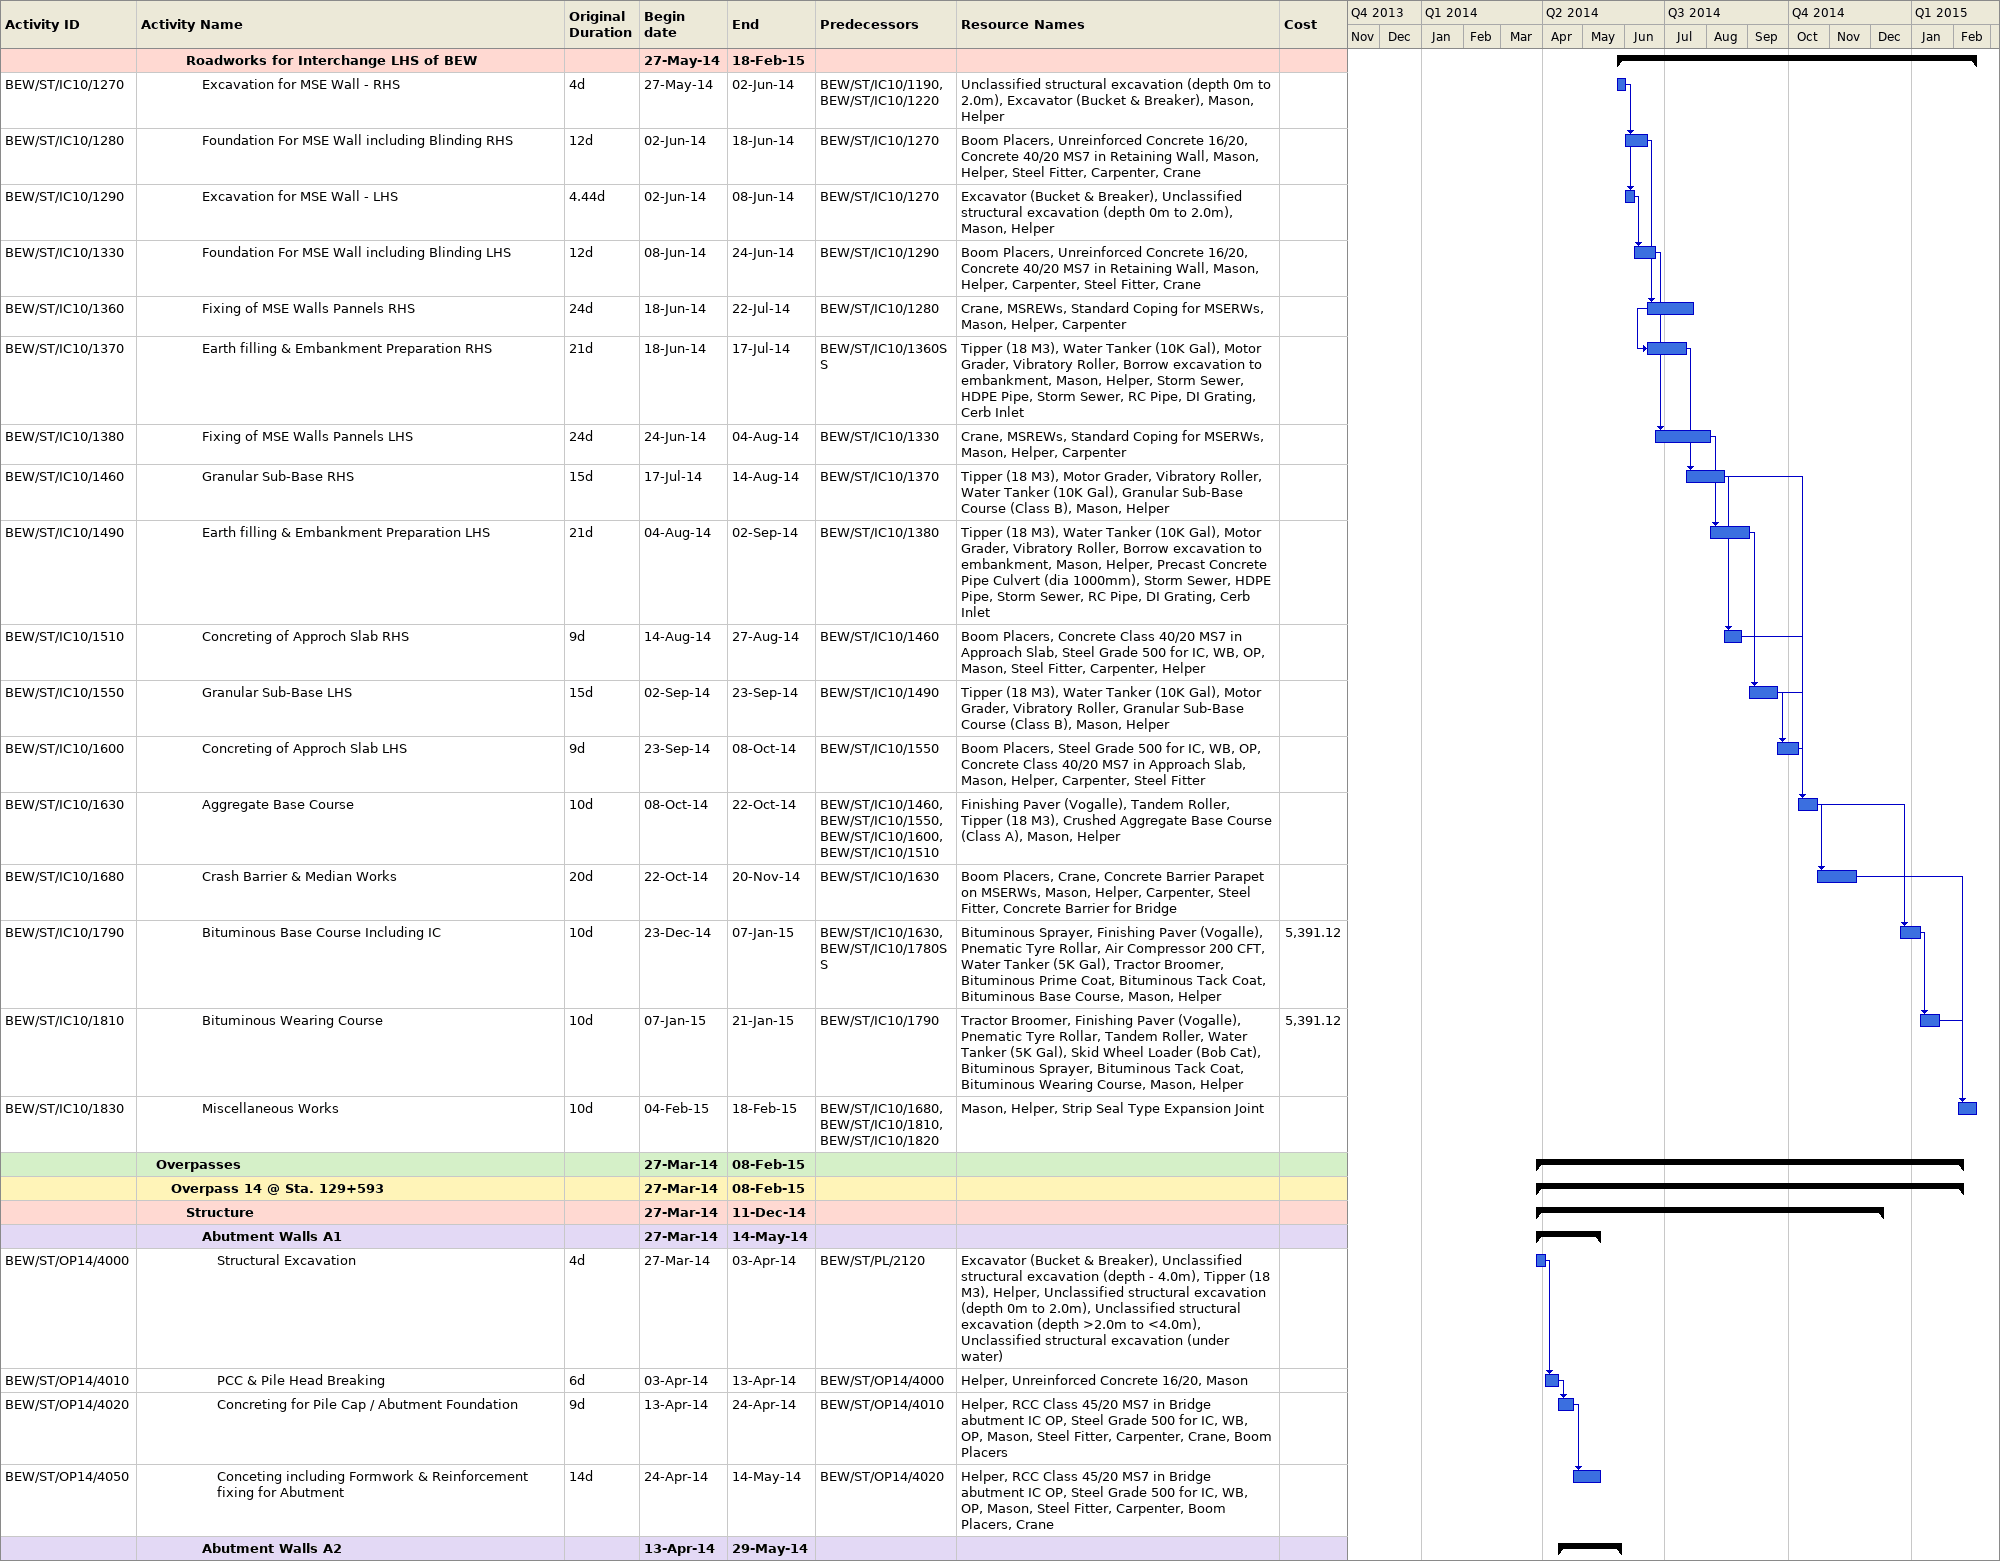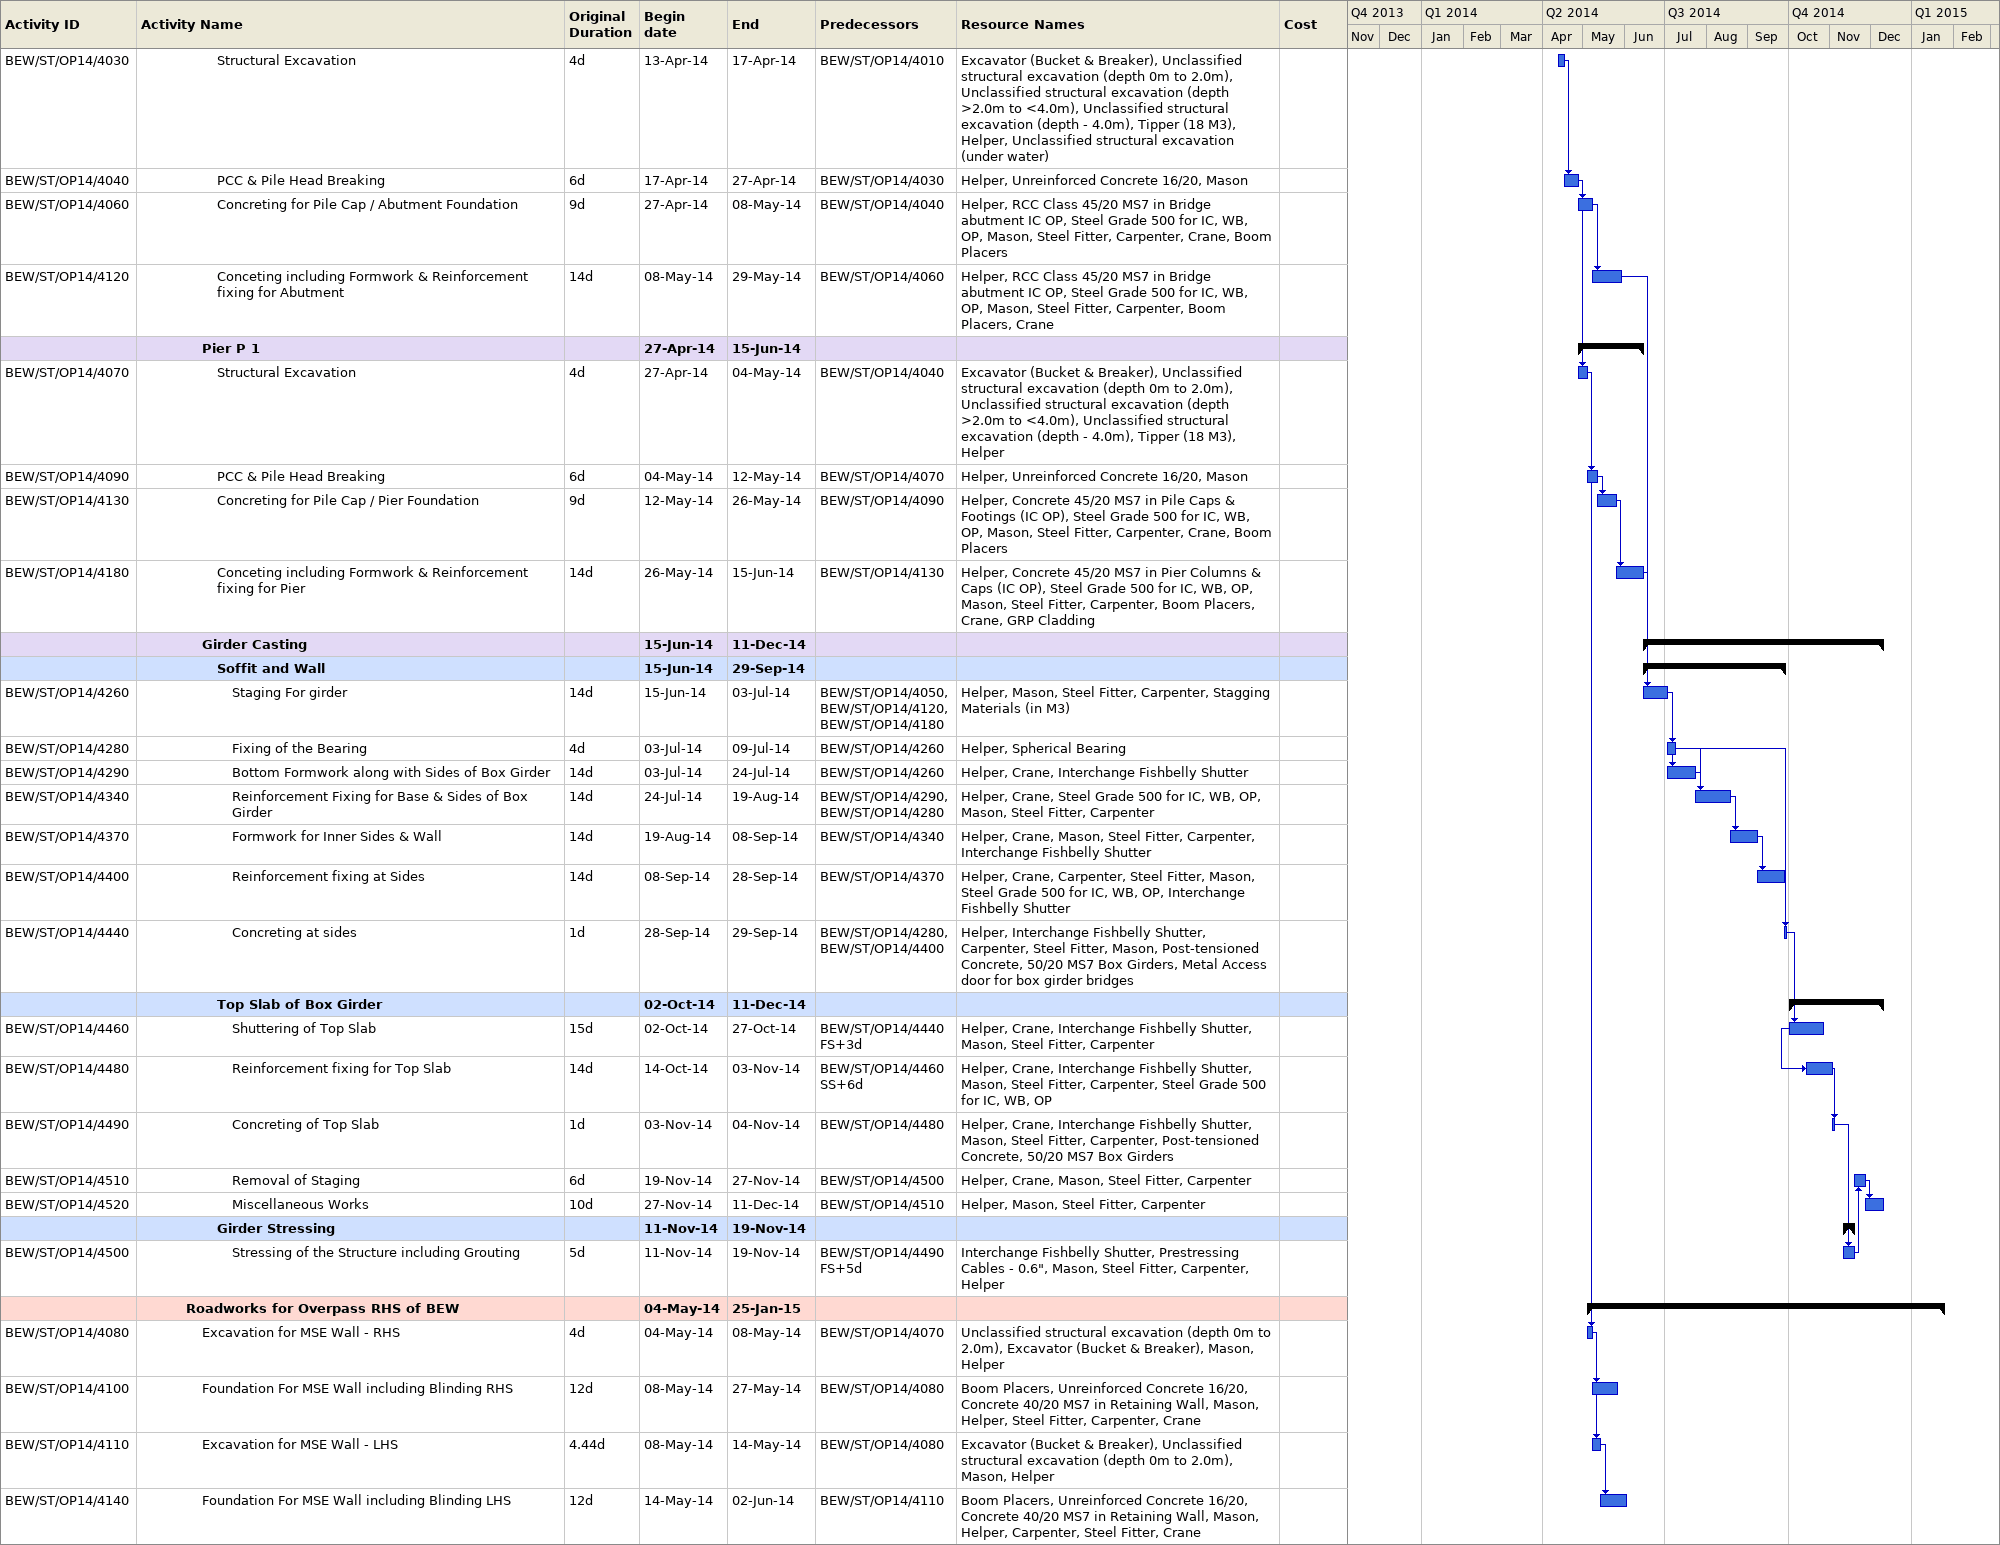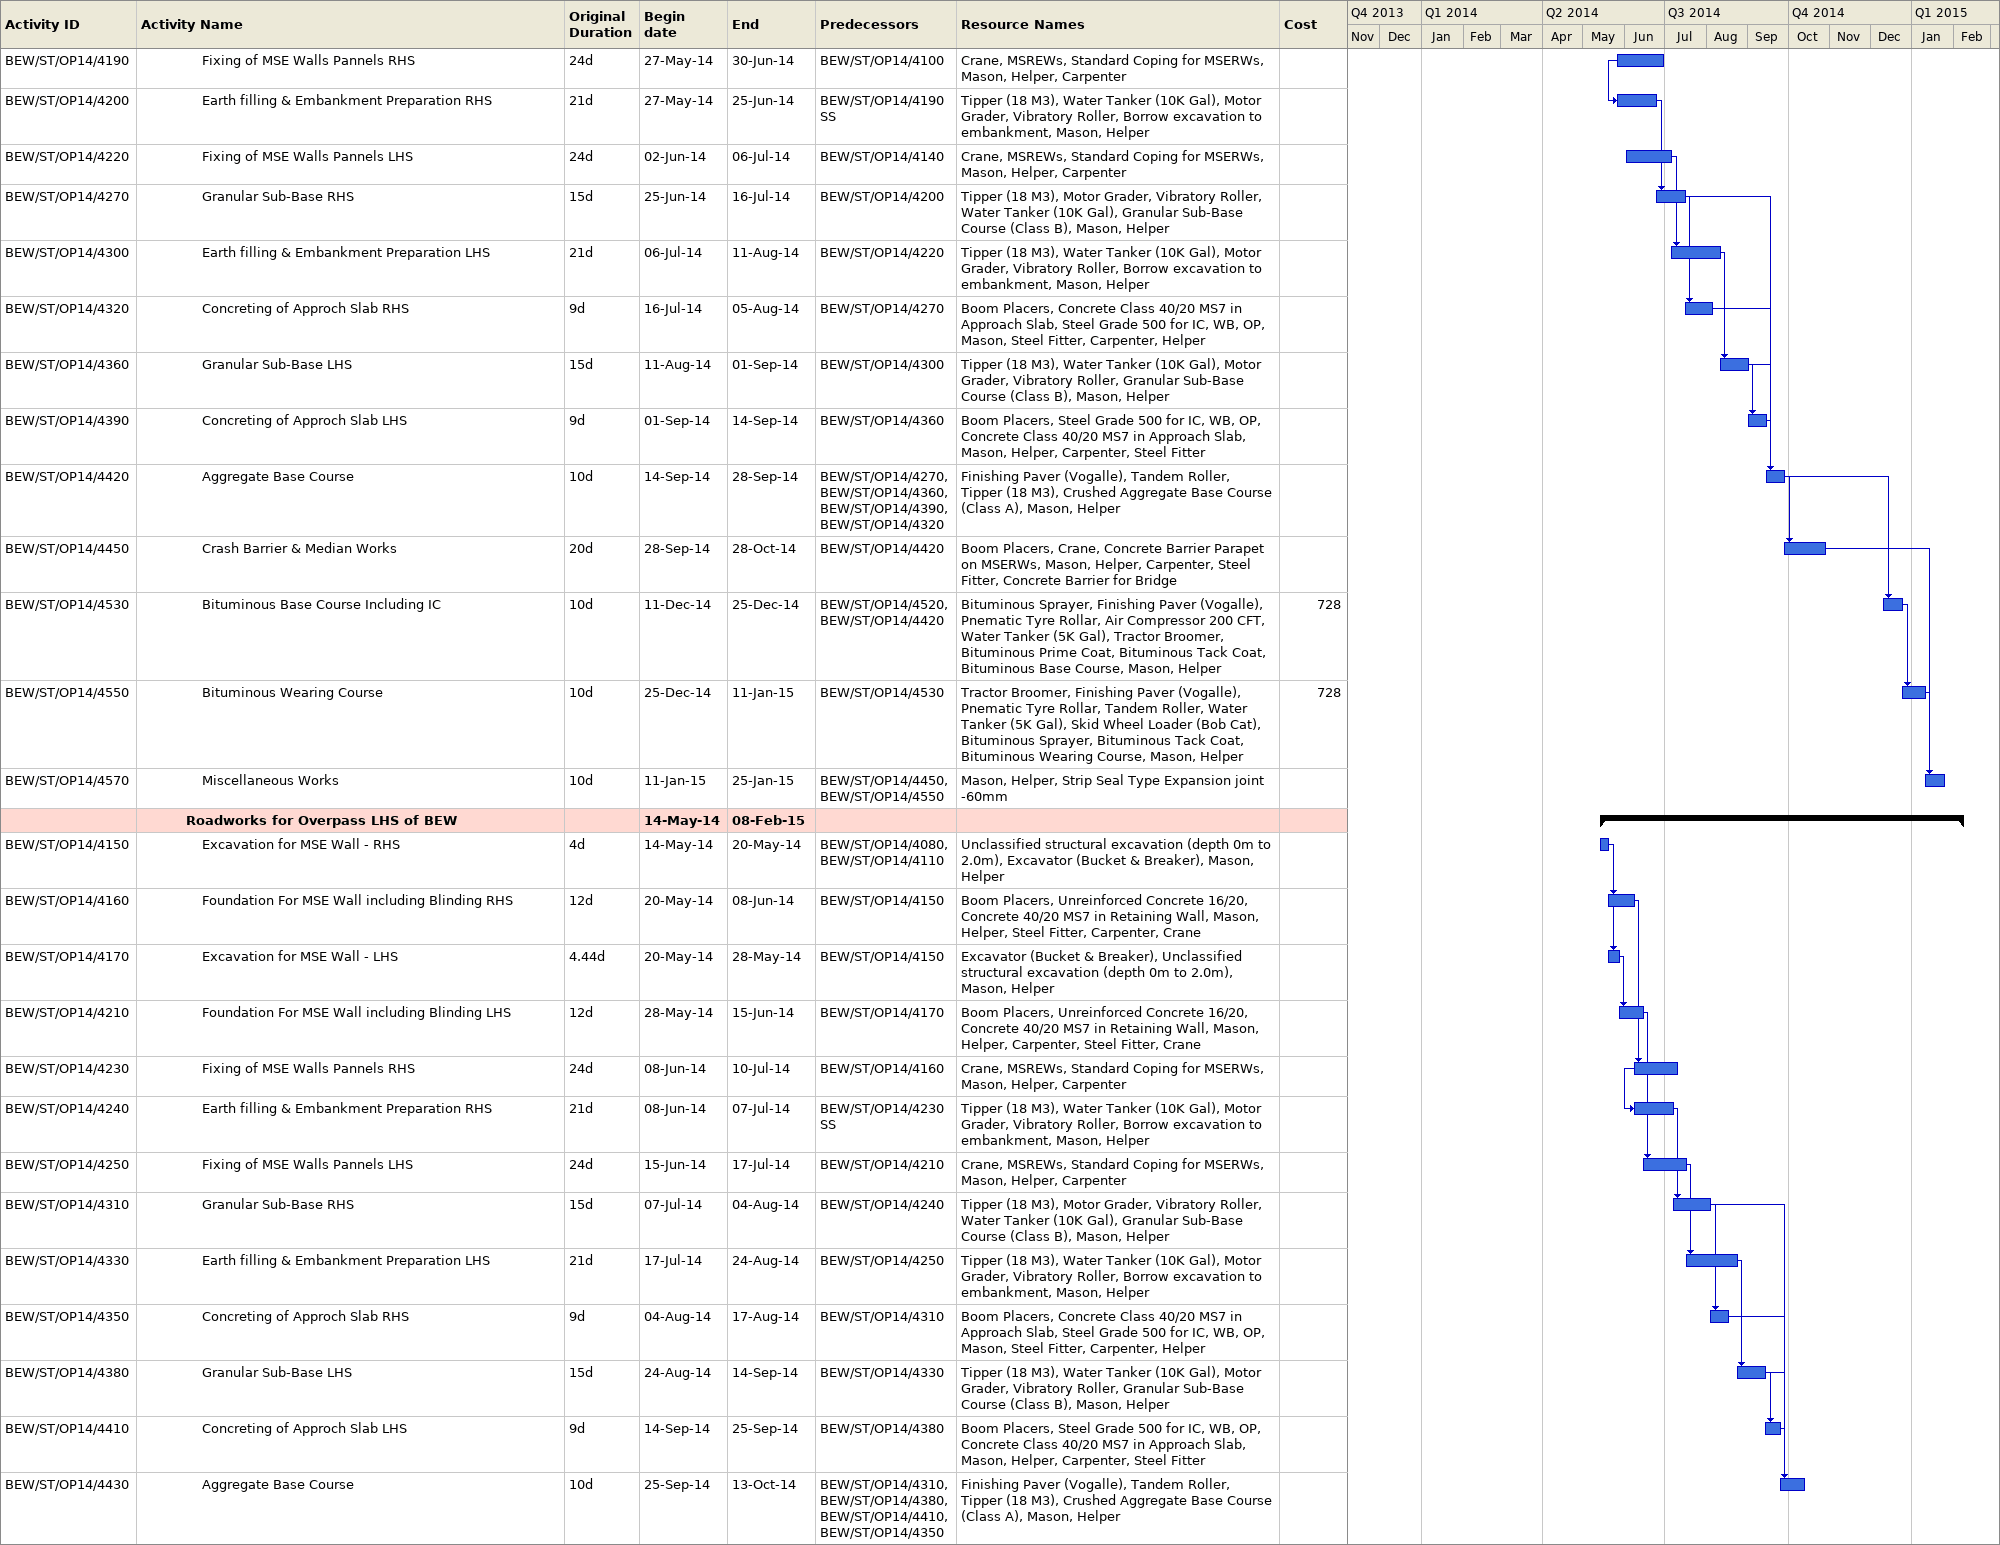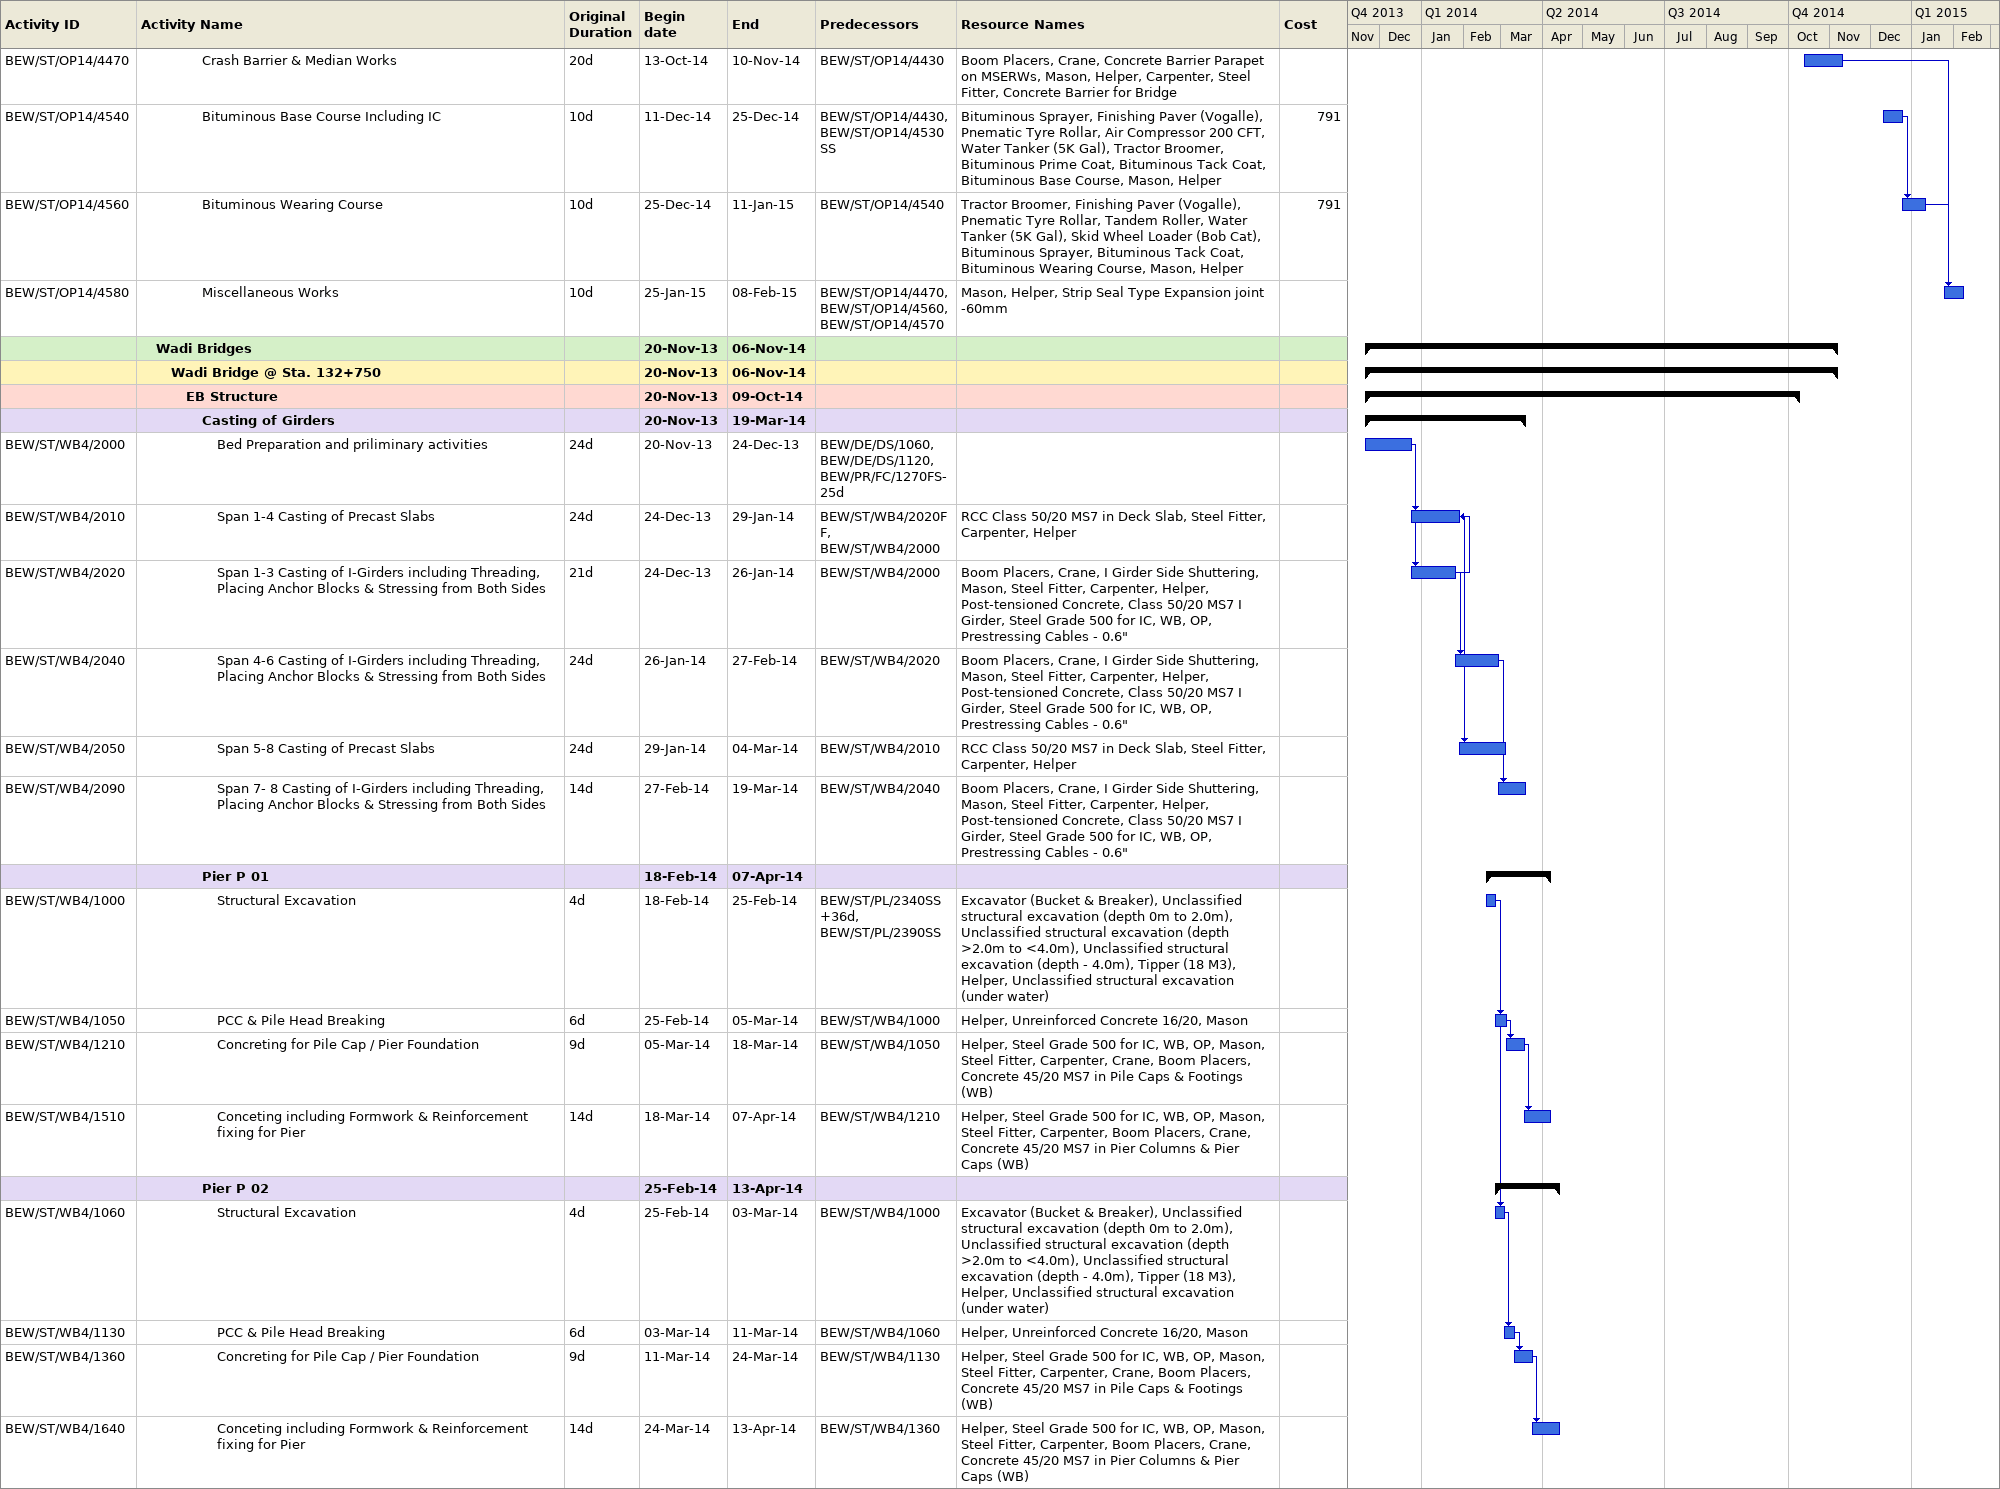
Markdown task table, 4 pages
| ID | Level | Task | Original duration | Start | Finish | Predecessors | Resources | Cost |
|---|---|---|---|---|---|---|---|---|
|  | 4 | **Roadworks for Interchange LHS of BEW** |  | 2014-05-27 | 2015-02-18 |  |  |  |
| BEW/ST/IC10/1270 | 5 | Excavation for MSE Wall - RHS | 4d | 2014-05-27 | 2014-06-02 | BEW/ST/IC10/1190, BEW/ST/IC10/1220 | Unclassified structural excavation (depth 0m to 2.0m), Excavator (Bucket & Breaker), Mason, Helper |  |
| BEW/ST/IC10/1280 | 5 | Foundation For MSE Wall including Blinding RHS | 12d | 2014-06-02 | 2014-06-18 | BEW/ST/IC10/1270 | Boom Placers, Unreinforced Concrete 16/20, Concrete 40/20 MS7 in Retaining Wall, Mason, Helper, Steel Fitter, Carpenter, Crane |  |
| BEW/ST/IC10/1290 | 5 | Excavation for MSE Wall - LHS | 4.44d | 2014-06-02 | 2014-06-08 | BEW/ST/IC10/1270 | Excavator (Bucket & Breaker), Unclassified structural excavation (depth 0m to 2.0m), Mason, Helper |  |
| BEW/ST/IC10/1330 | 5 | Foundation For MSE Wall including Blinding LHS | 12d | 2014-06-08 | 2014-06-24 | BEW/ST/IC10/1290 | Boom Placers, Unreinforced Concrete 16/20, Concrete 40/20 MS7 in Retaining Wall, Mason, Helper, Carpenter, Steel Fitter, Crane |  |
| BEW/ST/IC10/1360 | 5 | Fixing of MSE Walls Pannels RHS | 24d | 2014-06-18 | 2014-07-22 | BEW/ST/IC10/1280 | Crane, MSREWs, Standard Coping for MSERWs, Mason, Helper, Carpenter |  |
| BEW/ST/IC10/1370 | 5 | Earth filling & Embankment Preparation RHS | 21d | 2014-06-18 | 2014-07-17 | BEW/ST/IC10/1360SS | Tipper (18 M3), Water Tanker (10K Gal), Motor Grader, Vibratory Roller, Borrow excavation to embankment, Mason, Helper, Storm Sewer, HDPE Pipe, Storm Sewer, RC Pipe, DI Grating, Cerb Inlet |  |
| BEW/ST/IC10/1380 | 5 | Fixing of MSE Walls Pannels LHS | 24d | 2014-06-24 | 2014-08-04 | BEW/ST/IC10/1330 | Crane, MSREWs, Standard Coping for MSERWs, Mason, Helper, Carpenter |  |
| BEW/ST/IC10/1460 | 5 | Granular Sub-Base RHS | 15d | 2014-07-17 | 2014-08-14 | BEW/ST/IC10/1370 | Tipper (18 M3), Motor Grader, Vibratory Roller, Water Tanker (10K Gal), Granular Sub-Base Course (Class B), Mason, Helper |  |
| BEW/ST/IC10/1490 | 5 | Earth filling & Embankment Preparation LHS | 21d | 2014-08-04 | 2014-09-02 | BEW/ST/IC10/1380 | Tipper (18 M3), Water Tanker (10K Gal), Motor Grader, Vibratory Roller, Borrow excavation to embankment, Mason, Helper, Precast Concrete Pipe Culvert (dia 1000mm), Storm Sewer, HDPE Pipe, Storm Sewer, RC Pipe, DI Grating, Cerb Inlet |  |
| BEW/ST/IC10/1510 | 5 | Concreting of Approch Slab RHS | 9d | 2014-08-14 | 2014-08-27 | BEW/ST/IC10/1460 | Boom Placers, Concrete Class 40/20 MS7 in Approach Slab, Steel Grade 500 for IC, WB, OP, Mason, Steel Fitter, Carpenter, Helper |  |
| BEW/ST/IC10/1550 | 5 | Granular Sub-Base LHS | 15d | 2014-09-02 | 2014-09-23 | BEW/ST/IC10/1490 | Tipper (18 M3), Water Tanker (10K Gal), Motor Grader, Vibratory Roller, Granular Sub-Base Course (Class B), Mason, Helper |  |
| BEW/ST/IC10/1600 | 5 | Concreting of Approch Slab LHS | 9d | 2014-09-23 | 2014-10-08 | BEW/ST/IC10/1550 | Boom Placers, Steel Grade 500 for IC, WB, OP, Concrete Class 40/20 MS7 in Approach Slab, Mason, Helper, Carpenter, Steel Fitter |  |
| BEW/ST/IC10/1630 | 5 | Aggregate Base Course | 10d | 2014-10-08 | 2014-10-22 | BEW/ST/IC10/1460, BEW/ST/IC10/1550, BEW/ST/IC10/1600, BEW/ST/IC10/1510 | Finishing Paver (Vogalle), Tandem Roller, Tipper (18 M3), Crushed Aggregate Base Course (Class A), Mason, Helper |  |
| BEW/ST/IC10/1680 | 5 | Crash Barrier & Median Works | 20d | 2014-10-22 | 2014-11-20 | BEW/ST/IC10/1630 | Boom Placers, Crane, Concrete Barrier Parapet on MSERWs, Mason, Helper, Carpenter, Steel Fitter, Concrete Barrier for Bridge |  |
| BEW/ST/IC10/1790 | 5 | Bituminous Base Course Including IC | 10d | 2014-12-23 | 2015-01-07 | BEW/ST/IC10/1630, BEW/ST/IC10/1780SS | Bituminous Sprayer, Finishing Paver (Vogalle), Pnematic Tyre Rollar, Air Compressor 200 CFT, Water Tanker (5K Gal), Tractor Broomer, Bituminous Prime Coat, Bituminous Tack Coat, Bituminous Base Course, Mason, Helper | 5391.12 |
| BEW/ST/IC10/1810 | 5 | Bituminous Wearing Course | 10d | 2015-01-07 | 2015-01-21 | BEW/ST/IC10/1790 | Tractor Broomer, Finishing Paver (Vogalle), Pnematic Tyre Rollar, Tandem Roller, Water Tanker (5K Gal), Skid Wheel Loader (Bob Cat), Bituminous Sprayer, Bituminous Tack Coat, Bituminous Wearing Course, Mason, Helper | 5391.12 |
| BEW/ST/IC10/1830 | 5 | Miscellaneous Works | 10d | 2015-02-04 | 2015-02-18 | BEW/ST/IC10/1680, BEW/ST/IC10/1810, BEW/ST/IC10/1820 | Mason, Helper, Strip Seal Type Expansion Joint |  |
|  | 2 | **Overpasses** |  | 2014-03-27 | 2015-02-08 |  |  |  |
|  | 3 | **Overpass 14 @ Sta. 129+593** |  | 2014-03-27 | 2015-02-08 |  |  |  |
|  | 4 | **Structure** |  | 2014-03-27 | 2014-12-11 |  |  |  |
|  | 5 | **Abutment Walls A1** |  | 2014-03-27 | 2014-05-14 |  |  |  |
| BEW/ST/OP14/4000 | 6 | Structural Excavation | 4d | 2014-03-27 | 2014-04-03 | BEW/ST/PL/2120 | Excavator (Bucket & Breaker), Unclassified structural excavation (depth - 4.0m), Tipper (18 M3), Helper, Unclassified structural excavation (depth 0m to 2.0m), Unclassified structural excavation (depth >2.0m to <4.0m), Unclassified structural excavation (under water) |  |
| BEW/ST/OP14/4010 | 6 | PCC & Pile Head Breaking | 6d | 2014-04-03 | 2014-04-13 | BEW/ST/OP14/4000 | Helper, Unreinforced Concrete 16/20, Mason |  |
| BEW/ST/OP14/4020 | 6 | Concreting for Pile Cap / Abutment Foundation | 9d | 2014-04-13 | 2014-04-24 | BEW/ST/OP14/4010 | Helper, RCC Class 45/20 MS7 in Bridge abutment IC OP, Steel Grade 500 for IC, WB, OP, Mason, Steel Fitter, Carpenter, Crane, Boom Placers |  |
| BEW/ST/OP14/4050 | 6 | Conceting including Formwork & Reinforcement fixing for Abutment | 14d | 2014-04-24 | 2014-05-14 | BEW/ST/OP14/4020 | Helper, RCC Class 45/20 MS7 in Bridge abutment IC OP, Steel Grade 500 for IC, WB, OP, Mason, Steel Fitter, Carpenter, Boom Placers, Crane |  |
|  | 5 | **Abutment Walls A2** |  | 2014-04-13 | 2014-05-29 |  |  |  |
| BEW/ST/OP14/4030 | 6 | Structural Excavation | 4d | 2014-04-13 | 2014-04-17 | BEW/ST/OP14/4010 | Excavator (Bucket & Breaker), Unclassified structural excavation (depth 0m to 2.0m), Unclassified structural excavation (depth >2.0m to <4.0m), Unclassified structural excavation (depth - 4.0m), Tipper (18 M3), Helper, Unclassified structural excavation (under water) |  |
| BEW/ST/OP14/4040 | 6 | PCC & Pile Head Breaking | 6d | 2014-04-17 | 2014-04-27 | BEW/ST/OP14/4030 | Helper, Unreinforced Concrete 16/20, Mason |  |
| BEW/ST/OP14/4060 | 6 | Concreting for Pile Cap / Abutment Foundation | 9d | 2014-04-27 | 2014-05-08 | BEW/ST/OP14/4040 | Helper, RCC Class 45/20 MS7 in Bridge abutment IC OP, Steel Grade 500 for IC, WB, OP, Mason, Steel Fitter, Carpenter, Crane, Boom Placers |  |
| BEW/ST/OP14/4120 | 6 | Conceting including Formwork & Reinforcement fixing for Abutment | 14d | 2014-05-08 | 2014-05-29 | BEW/ST/OP14/4060 | Helper, RCC Class 45/20 MS7 in Bridge abutment IC OP, Steel Grade 500 for IC, WB, OP, Mason, Steel Fitter, Carpenter, Boom Placers, Crane |  |
|  | 5 | **Pier P 1** |  | 2014-04-27 | 2014-06-15 |  |  |  |
| BEW/ST/OP14/4070 | 6 | Structural Excavation | 4d | 2014-04-27 | 2014-05-04 | BEW/ST/OP14/4040 | Excavator (Bucket & Breaker), Unclassified structural excavation (depth 0m to 2.0m), Unclassified structural excavation (depth >2.0m to <4.0m), Unclassified structural excavation (depth - 4.0m), Tipper (18 M3), Helper |  |
| BEW/ST/OP14/4090 | 6 | PCC & Pile Head Breaking | 6d | 2014-05-04 | 2014-05-12 | BEW/ST/OP14/4070 | Helper, Unreinforced Concrete 16/20, Mason |  |
| BEW/ST/OP14/4130 | 6 | Concreting for Pile Cap / Pier Foundation | 9d | 2014-05-12 | 2014-05-26 | BEW/ST/OP14/4090 | Helper, Concrete 45/20 MS7 in Pile Caps & Footings (IC OP), Steel Grade 500 for IC, WB, OP, Mason, Steel Fitter, Carpenter, Crane, Boom Placers |  |
| BEW/ST/OP14/4180 | 6 | Conceting including Formwork & Reinforcement fixing for Pier | 14d | 2014-05-26 | 2014-06-15 | BEW/ST/OP14/4130 | Helper, Concrete 45/20 MS7 in Pier Columns & Caps (IC OP), Steel Grade 500 for IC, WB, OP, Mason, Steel Fitter, Carpenter, Boom Placers, Crane, GRP Cladding |  |
|  | 5 | **Girder Casting** |  | 2014-06-15 | 2014-12-11 |  |  |  |
|  | 6 | **Soffit and Wall** |  | 2014-06-15 | 2014-09-29 |  |  |  |
| BEW/ST/OP14/4260 | 7 | Staging For girder | 14d | 2014-06-15 | 2014-07-03 | BEW/ST/OP14/4050, BEW/ST/OP14/4120, BEW/ST/OP14/4180 | Helper, Mason, Steel Fitter, Carpenter, Stagging Materials (in M3) |  |
| BEW/ST/OP14/4280 | 7 | Fixing of the Bearing | 4d | 2014-07-03 | 2014-07-09 | BEW/ST/OP14/4260 | Helper, Spherical Bearing |  |
| BEW/ST/OP14/4290 | 7 | Bottom Formwork along with Sides of Box Girder | 14d | 2014-07-03 | 2014-07-24 | BEW/ST/OP14/4260 | Helper, Crane, Interchange Fishbelly Shutter |  |
| BEW/ST/OP14/4340 | 7 | Reinforcement Fixing for Base & Sides of Box Girder | 14d | 2014-07-24 | 2014-08-19 | BEW/ST/OP14/4290, BEW/ST/OP14/4280 | Helper, Crane, Steel Grade 500 for IC, WB, OP, Mason, Steel Fitter, Carpenter |  |
| BEW/ST/OP14/4370 | 7 | Formwork for Inner Sides & Wall | 14d | 2014-08-19 | 2014-09-08 | BEW/ST/OP14/4340 | Helper, Crane, Mason, Steel Fitter, Carpenter, Interchange Fishbelly Shutter |  |
| BEW/ST/OP14/4400 | 7 | Reinforcement fixing at Sides | 14d | 2014-09-08 | 2014-09-28 | BEW/ST/OP14/4370 | Helper, Crane, Carpenter, Steel Fitter, Mason, Steel Grade 500 for IC, WB, OP, Interchange Fishbelly Shutter |  |
| BEW/ST/OP14/4440 | 7 | Concreting at sides | 1d | 2014-09-28 | 2014-09-29 | BEW/ST/OP14/4280, BEW/ST/OP14/4400 | Helper, Interchange Fishbelly Shutter, Carpenter, Steel Fitter, Mason, Post-tensioned Concrete, 50/20 MS7 Box Girders, Metal Access door for box girder bridges |  |
|  | 6 | **Top Slab of Box Girder** |  | 2014-10-02 | 2014-12-11 |  |  |  |
| BEW/ST/OP14/4460 | 7 | Shuttering of Top Slab | 15d | 2014-10-02 | 2014-10-27 | BEW/ST/OP14/4440FS+3d | Helper, Crane, Interchange Fishbelly Shutter, Mason, Steel Fitter, Carpenter |  |
| BEW/ST/OP14/4480 | 7 | Reinforcement fixing for Top Slab | 14d | 2014-10-14 | 2014-11-03 | BEW/ST/OP14/4460SS+6d | Helper, Crane, Interchange Fishbelly Shutter, Mason, Steel Fitter, Carpenter, Steel Grade 500 for IC, WB, OP |  |
| BEW/ST/OP14/4490 | 7 | Concreting of Top Slab | 1d | 2014-11-03 | 2014-11-04 | BEW/ST/OP14/4480 | Helper, Crane, Interchange Fishbelly Shutter, Mason, Steel Fitter, Carpenter, Post-tensioned Concrete, 50/20 MS7 Box Girders |  |
| BEW/ST/OP14/4510 | 7 | Removal of Staging | 6d | 2014-11-19 | 2014-11-27 | BEW/ST/OP14/4500 | Helper, Crane, Mason, Steel Fitter, Carpenter |  |
| BEW/ST/OP14/4520 | 7 | Miscellaneous Works | 10d | 2014-11-27 | 2014-12-11 | BEW/ST/OP14/4510 | Helper, Mason, Steel Fitter, Carpenter |  |
|  | 6 | **Girder Stressing** |  | 2014-11-11 | 2014-11-19 |  |  |  |
| BEW/ST/OP14/4500 | 7 | Stressing of the Structure including Grouting | 5d | 2014-11-11 | 2014-11-19 | BEW/ST/OP14/4490FS+5d | Interchange Fishbelly Shutter, Prestressing Cables - 0.6", Mason, Steel Fitter, Carpenter, Helper |  |
|  | 4 | **Roadworks for Overpass RHS of BEW** |  | 2014-05-04 | 2015-01-25 |  |  |  |
| BEW/ST/OP14/4080 | 5 | Excavation for MSE Wall - RHS | 4d | 2014-05-04 | 2014-05-08 | BEW/ST/OP14/4070 | Unclassified structural excavation (depth 0m to 2.0m), Excavator (Bucket & Breaker), Mason, Helper |  |
| BEW/ST/OP14/4100 | 5 | Foundation For MSE Wall including Blinding RHS | 12d | 2014-05-08 | 2014-05-27 | BEW/ST/OP14/4080 | Boom Placers, Unreinforced Concrete 16/20, Concrete 40/20 MS7 in Retaining Wall, Mason, Helper, Steel Fitter, Carpenter, Crane |  |
| BEW/ST/OP14/4110 | 5 | Excavation for MSE Wall - LHS | 4.44d | 2014-05-08 | 2014-05-14 | BEW/ST/OP14/4080 | Excavator (Bucket & Breaker), Unclassified structural excavation (depth 0m to 2.0m), Mason, Helper |  |
| BEW/ST/OP14/4140 | 5 | Foundation For MSE Wall including Blinding LHS | 12d | 2014-05-14 | 2014-06-02 | BEW/ST/OP14/4110 | Boom Placers, Unreinforced Concrete 16/20, Concrete 40/20 MS7 in Retaining Wall, Mason, Helper, Carpenter, Steel Fitter, Crane |  |
| BEW/ST/OP14/4190 | 5 | Fixing of MSE Walls Pannels RHS | 24d | 2014-05-27 | 2014-06-30 | BEW/ST/OP14/4100 | Crane, MSREWs, Standard Coping for MSERWs, Mason, Helper, Carpenter |  |
| BEW/ST/OP14/4200 | 5 | Earth filling & Embankment Preparation RHS | 21d | 2014-05-27 | 2014-06-25 | BEW/ST/OP14/4190SS | Tipper (18 M3), Water Tanker (10K Gal), Motor Grader, Vibratory Roller, Borrow excavation to embankment, Mason, Helper |  |
| BEW/ST/OP14/4220 | 5 | Fixing of MSE Walls Pannels LHS | 24d | 2014-06-02 | 2014-07-06 | BEW/ST/OP14/4140 | Crane, MSREWs, Standard Coping for MSERWs, Mason, Helper, Carpenter |  |
| BEW/ST/OP14/4270 | 5 | Granular Sub-Base RHS | 15d | 2014-06-25 | 2014-07-16 | BEW/ST/OP14/4200 | Tipper (18 M3), Motor Grader, Vibratory Roller, Water Tanker (10K Gal), Granular Sub-Base Course (Class B), Mason, Helper |  |
| BEW/ST/OP14/4300 | 5 | Earth filling & Embankment Preparation LHS | 21d | 2014-07-06 | 2014-08-11 | BEW/ST/OP14/4220 | Tipper (18 M3), Water Tanker (10K Gal), Motor Grader, Vibratory Roller, Borrow excavation to embankment, Mason, Helper |  |
| BEW/ST/OP14/4320 | 5 | Concreting of Approch Slab RHS | 9d | 2014-07-16 | 2014-08-05 | BEW/ST/OP14/4270 | Boom Placers, Concrete Class 40/20 MS7 in Approach Slab, Steel Grade 500 for IC, WB, OP, Mason, Steel Fitter, Carpenter, Helper |  |
| BEW/ST/OP14/4360 | 5 | Granular Sub-Base LHS | 15d | 2014-08-11 | 2014-09-01 | BEW/ST/OP14/4300 | Tipper (18 M3), Water Tanker (10K Gal), Motor Grader, Vibratory Roller, Granular Sub-Base Course (Class B), Mason, Helper |  |
| BEW/ST/OP14/4390 | 5 | Concreting of Approch Slab LHS | 9d | 2014-09-01 | 2014-09-14 | BEW/ST/OP14/4360 | Boom Placers, Steel Grade 500 for IC, WB, OP, Concrete Class 40/20 MS7 in Approach Slab, Mason, Helper, Carpenter, Steel Fitter |  |
| BEW/ST/OP14/4420 | 5 | Aggregate Base Course | 10d | 2014-09-14 | 2014-09-28 | BEW/ST/OP14/4270, BEW/ST/OP14/4360, BEW/ST/OP14/4390, BEW/ST/OP14/4320 | Finishing Paver (Vogalle), Tandem Roller, Tipper (18 M3), Crushed Aggregate Base Course (Class A), Mason, Helper |  |
| BEW/ST/OP14/4450 | 5 | Crash Barrier & Median Works | 20d | 2014-09-28 | 2014-10-28 | BEW/ST/OP14/4420 | Boom Placers, Crane, Concrete Barrier Parapet on MSERWs, Mason, Helper, Carpenter, Steel Fitter, Concrete Barrier for Bridge |  |
| BEW/ST/OP14/4530 | 5 | Bituminous Base Course Including IC | 10d | 2014-12-11 | 2014-12-25 | BEW/ST/OP14/4520, BEW/ST/OP14/4420 | Bituminous Sprayer, Finishing Paver (Vogalle), Pnematic Tyre Rollar, Air Compressor 200 CFT, Water Tanker (5K Gal), Tractor Broomer, Bituminous Prime Coat, Bituminous Tack Coat, Bituminous Base Course, Mason, Helper | 728 |
| BEW/ST/OP14/4550 | 5 | Bituminous Wearing Course | 10d | 2014-12-25 | 2015-01-11 | BEW/ST/OP14/4530 | Tractor Broomer, Finishing Paver (Vogalle), Pnematic Tyre Rollar, Tandem Roller, Water Tanker (5K Gal), Skid Wheel Loader (Bob Cat), Bituminous Sprayer, Bituminous Tack Coat, Bituminous Wearing Course, Mason, Helper | 728 |
| BEW/ST/OP14/4570 | 5 | Miscellaneous Works | 10d | 2015-01-11 | 2015-01-25 | BEW/ST/OP14/4450, BEW/ST/OP14/4550 | Mason, Helper, Strip Seal Type Expansion joint -60mm |  |
|  | 4 | **Roadworks for Overpass LHS of BEW** |  | 2014-05-14 | 2015-02-08 |  |  |  |
| BEW/ST/OP14/4150 | 5 | Excavation for MSE Wall - RHS | 4d | 2014-05-14 | 2014-05-20 | BEW/ST/OP14/4080, BEW/ST/OP14/4110 | Unclassified structural excavation (depth 0m to 2.0m), Excavator (Bucket & Breaker), Mason, Helper |  |
| BEW/ST/OP14/4160 | 5 | Foundation For MSE Wall including Blinding RHS | 12d | 2014-05-20 | 2014-06-08 | BEW/ST/OP14/4150 | Boom Placers, Unreinforced Concrete 16/20, Concrete 40/20 MS7 in Retaining Wall, Mason, Helper, Steel Fitter, Carpenter, Crane |  |
| BEW/ST/OP14/4170 | 5 | Excavation for MSE Wall - LHS | 4.44d | 2014-05-20 | 2014-05-28 | BEW/ST/OP14/4150 | Excavator (Bucket & Breaker), Unclassified structural excavation (depth 0m to 2.0m), Mason, Helper |  |
| BEW/ST/OP14/4210 | 5 | Foundation For MSE Wall including Blinding LHS | 12d | 2014-05-28 | 2014-06-15 | BEW/ST/OP14/4170 | Boom Placers, Unreinforced Concrete 16/20, Concrete 40/20 MS7 in Retaining Wall, Mason, Helper, Carpenter, Steel Fitter, Crane |  |
| BEW/ST/OP14/4230 | 5 | Fixing of MSE Walls Pannels RHS | 24d | 2014-06-08 | 2014-07-10 | BEW/ST/OP14/4160 | Crane, MSREWs, Standard Coping for MSERWs, Mason, Helper, Carpenter |  |
| BEW/ST/OP14/4240 | 5 | Earth filling & Embankment Preparation RHS | 21d | 2014-06-08 | 2014-07-07 | BEW/ST/OP14/4230SS | Tipper (18 M3), Water Tanker (10K Gal), Motor Grader, Vibratory Roller, Borrow excavation to embankment, Mason, Helper |  |
| BEW/ST/OP14/4250 | 5 | Fixing of MSE Walls Pannels LHS | 24d | 2014-06-15 | 2014-07-17 | BEW/ST/OP14/4210 | Crane, MSREWs, Standard Coping for MSERWs, Mason, Helper, Carpenter |  |
| BEW/ST/OP14/4310 | 5 | Granular Sub-Base RHS | 15d | 2014-07-07 | 2014-08-04 | BEW/ST/OP14/4240 | Tipper (18 M3), Motor Grader, Vibratory Roller, Water Tanker (10K Gal), Granular Sub-Base Course (Class B), Mason, Helper |  |
| BEW/ST/OP14/4330 | 5 | Earth filling & Embankment Preparation LHS | 21d | 2014-07-17 | 2014-08-24 | BEW/ST/OP14/4250 | Tipper (18 M3), Water Tanker (10K Gal), Motor Grader, Vibratory Roller, Borrow excavation to embankment, Mason, Helper |  |
| BEW/ST/OP14/4350 | 5 | Concreting of Approch Slab RHS | 9d | 2014-08-04 | 2014-08-17 | BEW/ST/OP14/4310 | Boom Placers, Concrete Class 40/20 MS7 in Approach Slab, Steel Grade 500 for IC, WB, OP, Mason, Steel Fitter, Carpenter, Helper |  |
| BEW/ST/OP14/4380 | 5 | Granular Sub-Base LHS | 15d | 2014-08-24 | 2014-09-14 | BEW/ST/OP14/4330 | Tipper (18 M3), Water Tanker (10K Gal), Motor Grader, Vibratory Roller, Granular Sub-Base Course (Class B), Mason, Helper |  |
| BEW/ST/OP14/4410 | 5 | Concreting of Approch Slab LHS | 9d | 2014-09-14 | 2014-09-25 | BEW/ST/OP14/4380 | Boom Placers, Steel Grade 500 for IC, WB, OP, Concrete Class 40/20 MS7 in Approach Slab, Mason, Helper, Carpenter, Steel Fitter |  |
| BEW/ST/OP14/4430 | 5 | Aggregate Base Course | 10d | 2014-09-25 | 2014-10-13 | BEW/ST/OP14/4310, BEW/ST/OP14/4380, BEW/ST/OP14/4410, BEW/ST/OP14/4350 | Finishing Paver (Vogalle), Tandem Roller, Tipper (18 M3), Crushed Aggregate Base Course (Class A), Mason, Helper |  |
| BEW/ST/OP14/4470 | 5 | Crash Barrier & Median Works | 20d | 2014-10-13 | 2014-11-10 | BEW/ST/OP14/4430 | Boom Placers, Crane, Concrete Barrier Parapet on MSERWs, Mason, Helper, Carpenter, Steel Fitter, Concrete Barrier for Bridge |  |
| BEW/ST/OP14/4540 | 5 | Bituminous Base Course Including IC | 10d | 2014-12-11 | 2014-12-25 | BEW/ST/OP14/4430, BEW/ST/OP14/4530SS | Bituminous Sprayer, Finishing Paver (Vogalle), Pnematic Tyre Rollar, Air Compressor 200 CFT, Water Tanker (5K Gal), Tractor Broomer, Bituminous Prime Coat, Bituminous Tack Coat, Bituminous Base Course, Mason, Helper | 791 |
| BEW/ST/OP14/4560 | 5 | Bituminous Wearing Course | 10d | 2014-12-25 | 2015-01-11 | BEW/ST/OP14/4540 | Tractor Broomer, Finishing Paver (Vogalle), Pnematic Tyre Rollar, Tandem Roller, Water Tanker (5K Gal), Skid Wheel Loader (Bob Cat), Bituminous Sprayer, Bituminous Tack Coat, Bituminous Wearing Course, Mason, Helper | 791 |
| BEW/ST/OP14/4580 | 5 | Miscellaneous Works | 10d | 2015-01-25 | 2015-02-08 | BEW/ST/OP14/4470, BEW/ST/OP14/4560, BEW/ST/OP14/4570 | Mason, Helper, Strip Seal Type Expansion joint -60mm |  |
|  | 2 | **Wadi Bridges** |  | 2013-11-20 | 2014-11-06 |  |  |  |
|  | 3 | **Wadi Bridge @ Sta. 132+750** |  | 2013-11-20 | 2014-11-06 |  |  |  |
|  | 4 | **EB Structure** |  | 2013-11-20 | 2014-10-09 |  |  |  |
|  | 5 | **Casting of Girders** |  | 2013-11-20 | 2014-03-19 |  |  |  |
| BEW/ST/WB4/2000 | 6 | Bed Preparation and priliminary activities | 24d | 2013-11-20 | 2013-12-24 | BEW/DE/DS/1060, BEW/DE/DS/1120, BEW/PR/FC/1270FS-25d |  |  |
| BEW/ST/WB4/2010 | 6 | Span 1-4 Casting of Precast Slabs | 24d | 2013-12-24 | 2014-01-29 | BEW/ST/WB4/2020FF, BEW/ST/WB4/2000 | RCC Class 50/20 MS7 in Deck Slab, Steel Fitter, Carpenter, Helper |  |
| BEW/ST/WB4/2020 | 6 | Span 1-3 Casting of I-Girders including Threading, Placing Anchor Blocks & Stressing from Both Sides | 21d | 2013-12-24 | 2014-01-26 | BEW/ST/WB4/2000 | Boom Placers, Crane, I Girder Side Shuttering, Mason, Steel Fitter, Carpenter, Helper, Post-tensioned Concrete, Class 50/20 MS7 I Girder, Steel Grade 500 for IC, WB, OP, Prestressing Cables - 0.6" |  |
| BEW/ST/WB4/2040 | 6 | Span 4-6 Casting of I-Girders including Threading, Placing Anchor Blocks & Stressing from Both Sides | 24d | 2014-01-26 | 2014-02-27 | BEW/ST/WB4/2020 | Boom Placers, Crane, I Girder Side Shuttering, Mason, Steel Fitter, Carpenter, Helper, Post-tensioned Concrete, Class 50/20 MS7 I Girder, Steel Grade 500 for IC, WB, OP, Prestressing Cables - 0.6" |  |
| BEW/ST/WB4/2050 | 6 | Span 5-8 Casting of Precast Slabs | 24d | 2014-01-29 | 2014-03-04 | BEW/ST/WB4/2010 | RCC Class 50/20 MS7 in Deck Slab, Steel Fitter, Carpenter, Helper |  |
| BEW/ST/WB4/2090 | 6 | Span 7- 8 Casting of I-Girders including Threading, Placing Anchor Blocks & Stressing from Both Sides | 14d | 2014-02-27 | 2014-03-19 | BEW/ST/WB4/2040 | Boom Placers, Crane, I Girder Side Shuttering, Mason, Steel Fitter, Carpenter, Helper, Post-tensioned Concrete, Class 50/20 MS7 I Girder, Steel Grade 500 for IC, WB, OP, Prestressing Cables - 0.6" |  |
|  | 5 | **Pier P 01** |  | 2014-02-18 | 2014-04-07 |  |  |  |
| BEW/ST/WB4/1000 | 6 | Structural Excavation | 4d | 2014-02-18 | 2014-02-25 | BEW/ST/PL/2340SS+36d, BEW/ST/PL/2390SS | Excavator (Bucket & Breaker), Unclassified structural excavation (depth 0m to 2.0m), Unclassified structural excavation (depth >2.0m to <4.0m), Unclassified structural excavation (depth - 4.0m), Tipper (18 M3), Helper, Unclassified structural excavation (under water) |  |
| BEW/ST/WB4/1050 | 6 | PCC & Pile Head Breaking | 6d | 2014-02-25 | 2014-03-05 | BEW/ST/WB4/1000 | Helper, Unreinforced Concrete 16/20, Mason |  |
| BEW/ST/WB4/1210 | 6 | Concreting for Pile Cap / Pier Foundation | 9d | 2014-03-05 | 2014-03-18 | BEW/ST/WB4/1050 | Helper, Steel Grade 500 for IC, WB, OP, Mason, Steel Fitter, Carpenter, Crane, Boom Placers, Concrete 45/20 MS7 in Pile Caps & Footings (WB) |  |
| BEW/ST/WB4/1510 | 6 | Conceting including Formwork & Reinforcement fixing for Pier | 14d | 2014-03-18 | 2014-04-07 | BEW/ST/WB4/1210 | Helper, Steel Grade 500 for IC, WB, OP, Mason, Steel Fitter, Carpenter, Boom Placers, Crane, Concrete 45/20 MS7 in Pier Columns & Pier Caps (WB) |  |
|  | 5 | **Pier P 02** |  | 2014-02-25 | 2014-04-13 |  |  |  |
| BEW/ST/WB4/1060 | 6 | Structural Excavation | 4d | 2014-02-25 | 2014-03-03 | BEW/ST/WB4/1000 | Excavator (Bucket & Breaker), Unclassified structural excavation (depth 0m to 2.0m), Unclassified structural excavation (depth >2.0m to <4.0m), Unclassified structural excavation (depth - 4.0m), Tipper (18 M3), Helper, Unclassified structural excavation (under water) |  |
| BEW/ST/WB4/1130 | 6 | PCC & Pile Head Breaking | 6d | 2014-03-03 | 2014-03-11 | BEW/ST/WB4/1060 | Helper, Unreinforced Concrete 16/20, Mason |  |
| BEW/ST/WB4/1360 | 6 | Concreting for Pile Cap / Pier Foundation | 9d | 2014-03-11 | 2014-03-24 | BEW/ST/WB4/1130 | Helper, Steel Grade 500 for IC, WB, OP, Mason, Steel Fitter, Carpenter, Crane, Boom Placers, Concrete 45/20 MS7 in Pile Caps & Footings (WB) |  |
| BEW/ST/WB4/1640 | 6 | Conceting including Formwork & Reinforcement fixing for Pier | 14d | 2014-03-24 | 2014-04-13 | BEW/ST/WB4/1360 | Helper, Steel Grade 500 for IC, WB, OP, Mason, Steel Fitter, Carpenter, Boom Placers, Crane, Concrete 45/20 MS7 in Pier Columns & Pier Caps (WB) |  |
